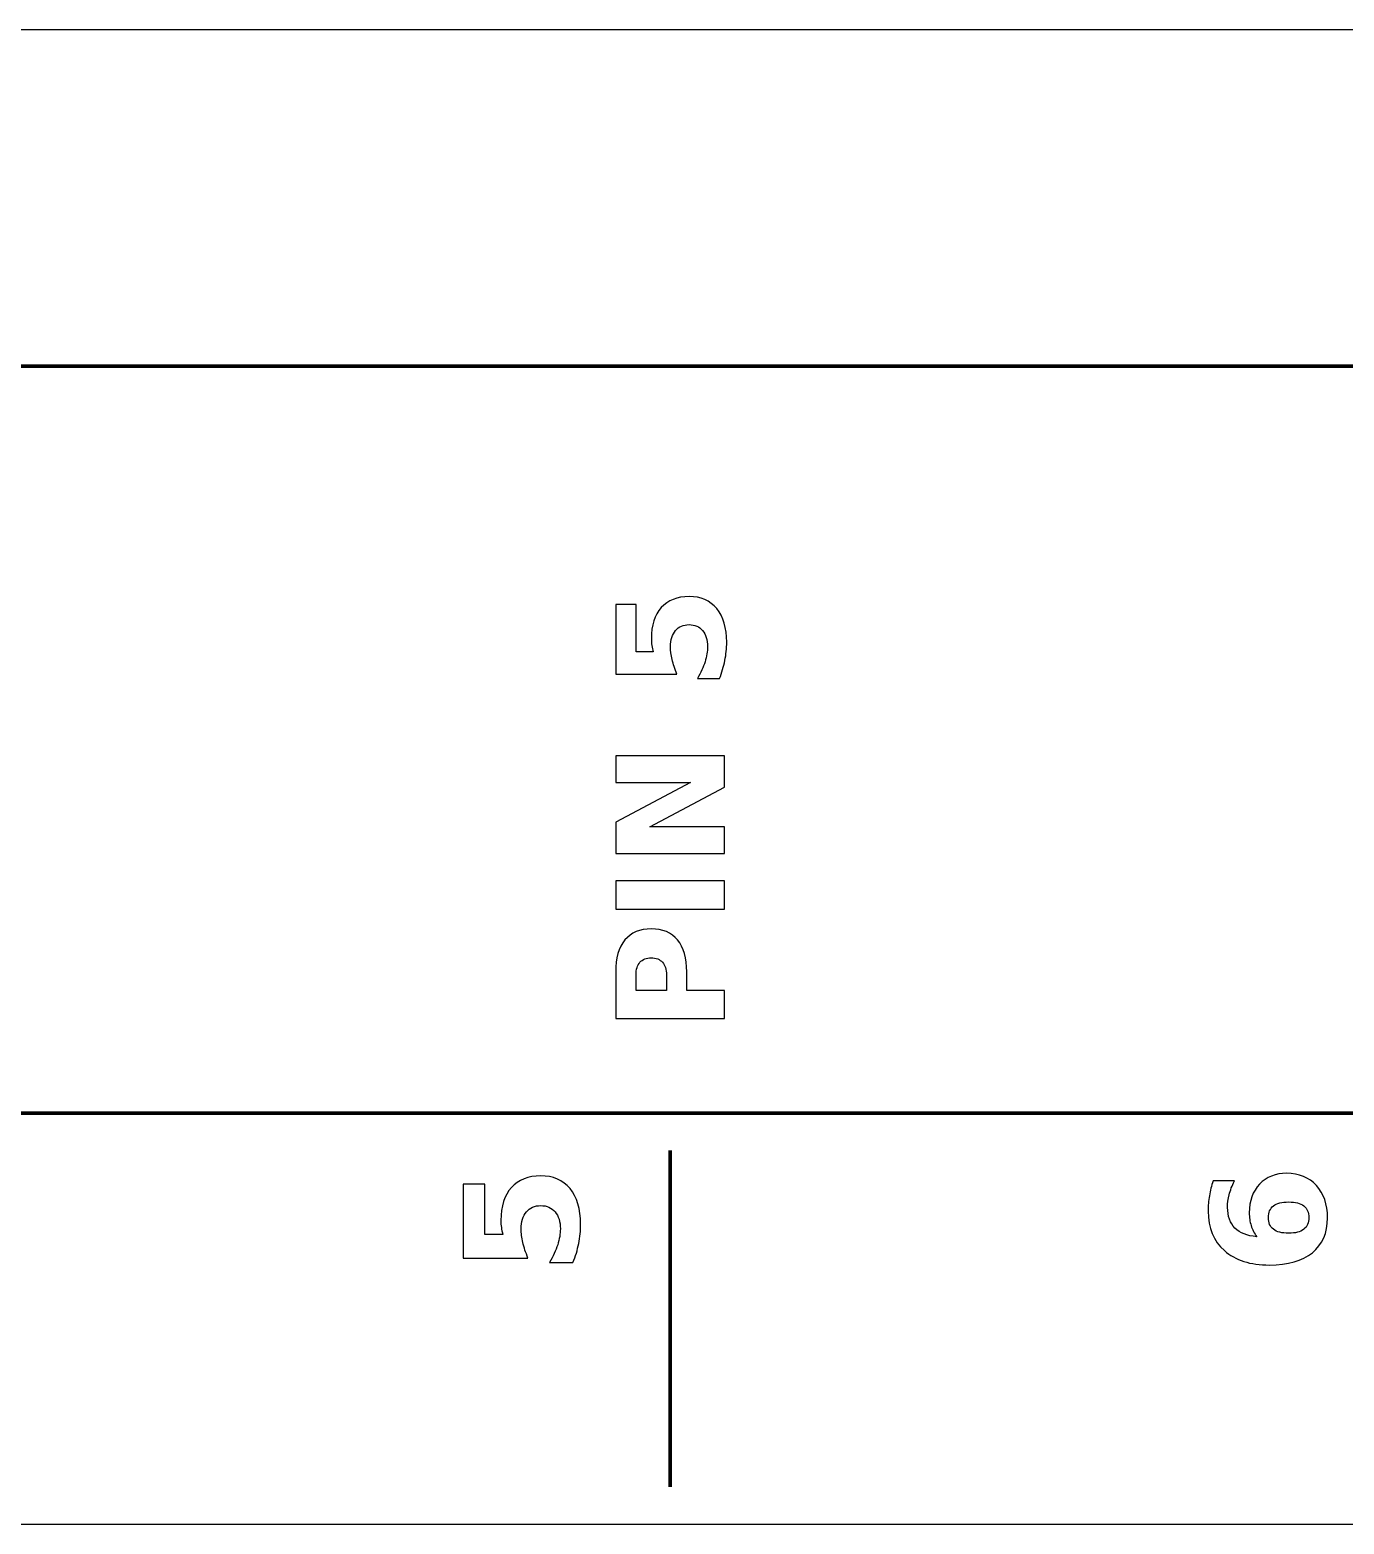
# Model space of a CAD drawing. Header units: centimetres. Extents: x -17.5 to -3.5, y -15.8 to -13.8.
# Drawn here: x -13.895 to -12.135, y -15.85 to -13.85 of the extents above; entities that cross this region are included whole.
import ezdxf

# ---------------------------------------------------------------- set-up
doc = ezdxf.new("R2010")
doc.units = ezdxf.units.CM
doc.header["$MEASUREMENT"] = 0
doc.layers.add('Layer 1', color=7, linetype='Continuous')

msp = doc.modelspace()

# ---------------------------------------------------------------- linework, layer by layer
at = {"layer": 'Layer 1', "color": 7}
msp.add_open_spline([(-17.5, -13.85), (-17.5, -13.85), (-3.5, -13.85), (-3.5, -13.85), (-3.5, -13.85), (-3.5, -13.85), (-3.5, -15.85), (-3.5, -15.85), (-3.5, -15.85), (-3.5, -15.85), (-17.5, -15.85), (-17.5, -15.85), (-17.5, -15.85), (-17.5, -15.85), (-17.5, -13.85), (-17.5, -13.85)], degree=3, knots=[0, 0, 0, 0, 0.25, 0.25, 0.25, 0.25, 0.5, 0.5, 0.5, 0.5, 0.75, 0.75, 0.75, 0.75, 1, 1, 1, 1], dxfattribs=at)
at = {"layer": 'Layer 1', "color": 250, "lineweight": 100}
msp.add_open_spline([(-17.30001, -15.3), (-17.30001, -15.3), (-17.30001, -14.3), (-17.30001, -14.3), (-17.30001, -14.3), (-17.30001, -14.3), (-3.70001, -14.3), (-3.70001, -14.3), (-3.70001, -14.3), (-3.70001, -14.3), (-3.70001, -15.3), (-3.70001, -15.3), (-3.70001, -15.3), (-3.70001, -15.3), (-17.30001, -15.3), (-17.30001, -15.3)], degree=3, knots=[0, 0, 0, 0, 0.25, 0.25, 0.25, 0.25, 0.5, 0.5, 0.5, 0.5, 0.75, 0.75, 0.75, 0.75, 1, 1, 1, 1], dxfattribs=at)
at = {"layer": 'Layer 1', "color": 250}
for points, knots in [([(-13.1104, -14.7125), (-13.1104, -14.7125), (-13.1104, -14.61903), (-13.1104, -14.61903), (-13.1104, -14.61903), (-13.1104, -14.61903), (-13.08277, -14.61903), (-13.08277, -14.61903), (-13.08277, -14.61903), (-13.08277, -14.61903), (-13.08277, -14.68253), (-13.08277, -14.68253), (-13.08277, -14.68253), (-13.08277, -14.68253), (-13.0602, -14.68253), (-13.0602, -14.68253), (-13.0602, -14.68253), (-13.06097, -14.67967), (-13.06157, -14.6768), (-13.062, -14.6739), (-13.062, -14.6739), (-13.06243, -14.671), (-13.06263, -14.66797), (-13.06263, -14.66487), (-13.06263, -14.66487), (-13.06263, -14.64707), (-13.0582, -14.63323), (-13.0493, -14.62333), (-13.0493, -14.62333), (-13.04043, -14.61343), (-13.02803, -14.6085), (-13.01217, -14.6085), (-13.01217, -14.6085), (-12.9964, -14.6085), (-12.98407, -14.6139), (-12.97513, -14.62467), (-12.97513, -14.62467), (-12.96623, -14.63543), (-12.96177, -14.6504), (-12.96177, -14.66953), (-12.96177, -14.66953), (-12.96177, -14.6778), (-12.96257, -14.686), (-12.96417, -14.6941), (-12.96417, -14.6941), (-12.96577, -14.7022), (-12.96817, -14.71027), (-12.97143, -14.71827), (-12.97143, -14.71827), (-12.97143, -14.71827), (-13.00103, -14.71827), (-13.00103, -14.71827), (-13.00103, -14.71827), (-12.99647, -14.71033), (-12.99307, -14.7028), (-12.99077, -14.69567), (-12.99077, -14.69567), (-12.9885, -14.68853), (-12.98737, -14.6818), (-12.98737, -14.6755), (-12.98737, -14.6755), (-12.98737, -14.66637), (-12.9896, -14.6592), (-12.99407, -14.65397), (-12.99407, -14.65397), (-12.9985, -14.64873), (-13.00453, -14.6461), (-13.01213, -14.6461), (-13.01213, -14.6461), (-13.01983, -14.6461), (-13.02587, -14.64873), (-13.0303, -14.65397), (-13.0303, -14.65397), (-13.03473, -14.6592), (-13.03693, -14.66637), (-13.03693, -14.6755), (-13.03693, -14.6755), (-13.03693, -14.6809), (-13.03623, -14.68667), (-13.03483, -14.69277), (-13.03483, -14.69277), (-13.03343, -14.6989), (-13.03127, -14.70547), (-13.02833, -14.7125), (-13.02833, -14.7125), (-13.02833, -14.7125), (-13.1104, -14.7125), (-13.1104, -14.7125)], [0, 0, 0, 0, 0.0454545, 0.0454545, 0.0454545, 0.0454545, 0.0909091, 0.0909091, 0.0909091, 0.0909091, 0.1363636, 0.1363636, 0.1363636, 0.1363636, 0.1818182, 0.1818182, 0.1818182, 0.1818182, 0.2272727, 0.2272727, 0.2272727, 0.2272727, 0.2727273, 0.2727273, 0.2727273, 0.2727273, 0.3181818, 0.3181818, 0.3181818, 0.3181818, 0.3636364, 0.3636364, 0.3636364, 0.3636364, 0.4090909, 0.4090909, 0.4090909, 0.4090909, 0.4545455, 0.4545455, 0.4545455, 0.4545455, 0.5, 0.5, 0.5, 0.5, 0.5454545, 0.5454545, 0.5454545, 0.5454545, 0.5909091, 0.5909091, 0.5909091, 0.5909091, 0.6363636, 0.6363636, 0.6363636, 0.6363636, 0.6818182, 0.6818182, 0.6818182, 0.6818182, 0.7272727, 0.7272727, 0.7272727, 0.7272727, 0.7727273, 0.7727273, 0.7727273, 0.7727273, 0.8181818, 0.8181818, 0.8181818, 0.8181818, 0.8636364, 0.8636364, 0.8636364, 0.8636364, 0.9090909, 0.9090909, 0.9090909, 0.9090909, 0.9545455, 0.9545455, 0.9545455, 0.9545455, 1, 1, 1, 1]), ([(-13.1104, -14.95233), (-13.1104, -14.95233), (-13.1104, -14.91033), (-13.1104, -14.91033), (-13.1104, -14.91033), (-13.1104, -14.91033), (-13.0104, -14.8573), (-13.0104, -14.8573), (-13.0104, -14.8573), (-13.0104, -14.8573), (-13.1104, -14.8573), (-13.1104, -14.8573), (-13.1104, -14.8573), (-13.1104, -14.8573), (-13.1104, -14.82167), (-13.1104, -14.82167), (-13.1104, -14.82167), (-13.1104, -14.82167), (-12.9646, -14.82167), (-12.9646, -14.82167), (-12.9646, -14.82167), (-12.9646, -14.82167), (-12.9646, -14.86367), (-12.9646, -14.86367), (-12.9646, -14.86367), (-12.9646, -14.86367), (-13.0646, -14.9167), (-13.0646, -14.9167), (-13.0646, -14.9167), (-13.0646, -14.9167), (-12.9646, -14.9167), (-12.9646, -14.9167), (-12.9646, -14.9167), (-12.9646, -14.9167), (-12.9646, -14.95233), (-12.9646, -14.95233), (-12.9646, -14.95233), (-12.9646, -14.95233), (-13.1104, -14.95233), (-13.1104, -14.95233)], [0, 0, 0, 0, 0.1, 0.1, 0.1, 0.1, 0.2, 0.2, 0.2, 0.2, 0.3, 0.3, 0.3, 0.3, 0.4, 0.4, 0.4, 0.4, 0.5, 0.5, 0.5, 0.5, 0.6, 0.6, 0.6, 0.6, 0.7, 0.7, 0.7, 0.7, 0.8, 0.8, 0.8, 0.8, 0.9, 0.9, 0.9, 0.9, 1, 1, 1, 1]), ([(-13.1104, -15.02673), (-13.1104, -15.02673), (-13.1104, -14.98913), (-13.1104, -14.98913), (-13.1104, -14.98913), (-13.1104, -14.98913), (-12.9646, -14.98913), (-12.9646, -14.98913), (-12.9646, -14.98913), (-12.9646, -14.98913), (-12.9646, -15.02673), (-12.9646, -15.02673), (-12.9646, -15.02673), (-12.9646, -15.02673), (-13.1104, -15.02673), (-13.1104, -15.02673)], [0, 0, 0, 0, 0.25, 0.25, 0.25, 0.25, 0.5, 0.5, 0.5, 0.5, 0.75, 0.75, 0.75, 0.75, 1, 1, 1, 1]), ([(-13.1104, -15.1733), (-13.1104, -15.1733), (-13.1104, -15.1109), (-13.1104, -15.1109), (-13.1104, -15.1109), (-13.1104, -15.09234), (-13.10627, -15.0781), (-13.09803, -15.06817), (-13.09803, -15.06817), (-13.0898, -15.05824), (-13.07807, -15.05327), (-13.06283, -15.05327), (-13.06283, -15.05327), (-13.04757, -15.05327), (-13.0358, -15.05824), (-13.02757, -15.06817), (-13.02757, -15.06817), (-13.01933, -15.0781), (-13.0152, -15.09234), (-13.0152, -15.1109), (-13.0152, -15.1109), (-13.0152, -15.1109), (-13.0152, -15.1357), (-13.0152, -15.1357), (-13.0152, -15.1357), (-13.0152, -15.1357), (-12.9646, -15.1357), (-12.9646, -15.1357), (-12.9646, -15.1357), (-12.9646, -15.1357), (-12.9646, -15.1733), (-12.9646, -15.1733), (-12.9646, -15.1733), (-12.9646, -15.1733), (-13.1104, -15.1733), (-13.1104, -15.1733)], [0, 0, 0, 0, 0.1111111, 0.1111111, 0.1111111, 0.1111111, 0.2222222, 0.2222222, 0.2222222, 0.2222222, 0.3333333, 0.3333333, 0.3333333, 0.3333333, 0.4444444, 0.4444444, 0.4444444, 0.4444444, 0.5555556, 0.5555556, 0.5555556, 0.5555556, 0.6666667, 0.6666667, 0.6666667, 0.6666667, 0.7777778, 0.7777778, 0.7777778, 0.7777778, 0.8888889, 0.8888889, 0.8888889, 0.8888889, 1, 1, 1, 1]), ([(-13.08317, -15.1357), (-13.08317, -15.1357), (-13.04243, -15.1357), (-13.04243, -15.1357), (-13.04243, -15.1357), (-13.04243, -15.1357), (-13.04243, -15.1149), (-13.04243, -15.1149), (-13.04243, -15.1149), (-13.04243, -15.1076), (-13.0442, -15.10197), (-13.04777, -15.098), (-13.04777, -15.098), (-13.0513, -15.09404), (-13.05633, -15.09204), (-13.06283, -15.09204), (-13.06283, -15.09204), (-13.06937, -15.09204), (-13.07437, -15.09404), (-13.0779, -15.098), (-13.0779, -15.098), (-13.0814, -15.10197), (-13.08317, -15.1076), (-13.08317, -15.1149), (-13.08317, -15.1149), (-13.08317, -15.1149), (-13.08317, -15.1357), (-13.08317, -15.1357)], [0, 0, 0, 0, 0.1428571, 0.1428571, 0.1428571, 0.1428571, 0.2857143, 0.2857143, 0.2857143, 0.2857143, 0.4285714, 0.4285714, 0.4285714, 0.4285714, 0.5714286, 0.5714286, 0.5714286, 0.5714286, 0.7142857, 0.7142857, 0.7142857, 0.7142857, 0.8571429, 0.8571429, 0.8571429, 0.8571429, 1, 1, 1, 1]), ([(-13.31467, -15.49391), (-13.31467, -15.49391), (-13.31467, -15.39499), (-13.31467, -15.39499), (-13.31467, -15.39499), (-13.31467, -15.39499), (-13.28542, -15.39499), (-13.28542, -15.39499), (-13.28542, -15.39499), (-13.28542, -15.39499), (-13.28542, -15.4622), (-13.28542, -15.4622), (-13.28542, -15.4622), (-13.28542, -15.4622), (-13.26154, -15.4622), (-13.26154, -15.4622), (-13.26154, -15.4622), (-13.26235, -15.45916), (-13.26298, -15.45613), (-13.26344, -15.45306), (-13.26344, -15.45306), (-13.2639, -15.44999), (-13.26411, -15.44678), (-13.26411, -15.4435), (-13.26411, -15.4435), (-13.26411, -15.42466), (-13.25942, -15.41002), (-13.25, -15.39954), (-13.25, -15.39954), (-13.24062, -15.38907), (-13.22749, -15.38384), (-13.2107, -15.38384), (-13.2107, -15.38384), (-13.19402, -15.38384), (-13.18096, -15.38956), (-13.17151, -15.40095), (-13.17151, -15.40095), (-13.16209, -15.41235), (-13.15736, -15.42819), (-13.15736, -15.44844), (-13.15736, -15.44844), (-13.15736, -15.45719), (-13.15821, -15.46587), (-13.1599, -15.47444), (-13.1599, -15.47444), (-13.16159, -15.48301), (-13.16413, -15.49155), (-13.16759, -15.50002), (-13.16759, -15.50002), (-13.16759, -15.50002), (-13.19892, -15.50002), (-13.19892, -15.50002), (-13.19892, -15.50002), (-13.19409, -15.49162), (-13.19049, -15.48365), (-13.18805, -15.4761), (-13.18805, -15.4761), (-13.18565, -15.46855), (-13.18446, -15.46142), (-13.18446, -15.45475), (-13.18446, -15.45475), (-13.18446, -15.44509), (-13.18682, -15.4375), (-13.19155, -15.43196), (-13.19155, -15.43196), (-13.19624, -15.42643), (-13.20262, -15.42364), (-13.21067, -15.42364), (-13.21067, -15.42364), (-13.21882, -15.42364), (-13.2252, -15.42643), (-13.22989, -15.43196), (-13.22989, -15.43196), (-13.23459, -15.4375), (-13.23691, -15.44509), (-13.23691, -15.45475), (-13.23691, -15.45475), (-13.23691, -15.46047), (-13.23617, -15.46657), (-13.23469, -15.47303), (-13.23469, -15.47303), (-13.23321, -15.47952), (-13.23092, -15.48647), (-13.22781, -15.49391), (-13.22781, -15.49391), (-13.22781, -15.49391), (-13.31467, -15.49391), (-13.31467, -15.49391)], [0, 0, 0, 0, 0.0454545, 0.0454545, 0.0454545, 0.0454545, 0.0909091, 0.0909091, 0.0909091, 0.0909091, 0.1363636, 0.1363636, 0.1363636, 0.1363636, 0.1818182, 0.1818182, 0.1818182, 0.1818182, 0.2272727, 0.2272727, 0.2272727, 0.2272727, 0.2727273, 0.2727273, 0.2727273, 0.2727273, 0.3181818, 0.3181818, 0.3181818, 0.3181818, 0.3636364, 0.3636364, 0.3636364, 0.3636364, 0.4090909, 0.4090909, 0.4090909, 0.4090909, 0.4545455, 0.4545455, 0.4545455, 0.4545455, 0.5, 0.5, 0.5, 0.5, 0.5454545, 0.5454545, 0.5454545, 0.5454545, 0.5909091, 0.5909091, 0.5909091, 0.5909091, 0.6363636, 0.6363636, 0.6363636, 0.6363636, 0.6818182, 0.6818182, 0.6818182, 0.6818182, 0.7272727, 0.7272727, 0.7272727, 0.7272727, 0.7727273, 0.7727273, 0.7727273, 0.7727273, 0.8181818, 0.8181818, 0.8181818, 0.8181818, 0.8636364, 0.8636364, 0.8636364, 0.8636364, 0.9090909, 0.9090909, 0.9090909, 0.9090909, 0.9545455, 0.9545455, 0.9545455, 0.9545455, 1, 1, 1, 1]), ([(-12.31065, -15.39058), (-12.31065, -15.39058), (-12.28211, -15.39058), (-12.28211, -15.39058), (-12.28211, -15.39058), (-12.28521, -15.39714), (-12.2875, -15.40328), (-12.28898, -15.40907), (-12.28898, -15.40907), (-12.29047, -15.41485), (-12.29121, -15.42053), (-12.29121, -15.42604), (-12.29121, -15.42604), (-12.29121, -15.43789), (-12.28793, -15.4471), (-12.28133, -15.45373), (-12.28133, -15.45373), (-12.27477, -15.46033), (-12.265, -15.46421), (-12.25205, -15.4653), (-12.25205, -15.4653), (-12.2554, -15.46075), (-12.25794, -15.45581), (-12.25963, -15.45052), (-12.25963, -15.45052), (-12.26133, -15.44523), (-12.26217, -15.43944), (-12.26217, -15.43316), (-12.26217, -15.43316), (-12.26217, -15.41739), (-12.25755, -15.40466), (-12.24831, -15.39499), (-12.24831, -15.39499), (-12.2391, -15.38529), (-12.227, -15.38046), (-12.21204, -15.38046), (-12.21204, -15.38046), (-12.1955, -15.38046), (-12.18227, -15.38586), (-12.17228, -15.39669), (-12.17228, -15.39669), (-12.16234, -15.40748), (-12.15736, -15.42202), (-12.15736, -15.44018), (-12.15736, -15.44018), (-12.15736, -15.46022), (-12.16413, -15.47574), (-12.17768, -15.48675), (-12.17768, -15.48675), (-12.19119, -15.49772), (-12.21042, -15.50323), (-12.23529, -15.50323), (-12.23529, -15.50323), (-12.26076, -15.50323), (-12.2808, -15.49681), (-12.29537, -15.48396), (-12.29537, -15.48396), (-12.30994, -15.47109), (-12.31724, -15.45348), (-12.31724, -15.43108), (-12.31724, -15.43108), (-12.31724, -15.42399), (-12.31668, -15.41711), (-12.31558, -15.41041), (-12.31558, -15.41041), (-12.31449, -15.40374), (-12.31283, -15.39714), (-12.31065, -15.39058)], [0, 0, 0, 0, 0.0588235, 0.0588235, 0.0588235, 0.0588235, 0.1176471, 0.1176471, 0.1176471, 0.1176471, 0.1764706, 0.1764706, 0.1764706, 0.1764706, 0.2352941, 0.2352941, 0.2352941, 0.2352941, 0.2941176, 0.2941176, 0.2941176, 0.2941176, 0.3529412, 0.3529412, 0.3529412, 0.3529412, 0.4117647, 0.4117647, 0.4117647, 0.4117647, 0.4705882, 0.4705882, 0.4705882, 0.4705882, 0.5294118, 0.5294118, 0.5294118, 0.5294118, 0.5882353, 0.5882353, 0.5882353, 0.5882353, 0.6470588, 0.6470588, 0.6470588, 0.6470588, 0.7058824, 0.7058824, 0.7058824, 0.7058824, 0.7647059, 0.7647059, 0.7647059, 0.7647059, 0.8235294, 0.8235294, 0.8235294, 0.8235294, 0.8823529, 0.8823529, 0.8823529, 0.8823529, 0.9411765, 0.9411765, 0.9411765, 0.9411765, 1, 1, 1, 1]), ([(-12.23653, -15.43976), (-12.23653, -15.44675), (-12.23427, -15.45197), (-12.22975, -15.45542), (-12.22975, -15.45542), (-12.22524, -15.45892), (-12.21846, -15.46065), (-12.20943, -15.46065), (-12.20943, -15.46065), (-12.20044, -15.46065), (-12.19366, -15.45892), (-12.18915, -15.45542), (-12.18915, -15.45542), (-12.18463, -15.45197), (-12.18237, -15.44675), (-12.18237, -15.43976), (-12.18237, -15.43976), (-12.18237, -15.43274), (-12.18463, -15.42748), (-12.18915, -15.42403), (-12.18915, -15.42403), (-12.19366, -15.42053), (-12.20044, -15.41881), (-12.20943, -15.41881), (-12.20943, -15.41881), (-12.21846, -15.41881), (-12.22524, -15.42053), (-12.22975, -15.42403), (-12.22975, -15.42403), (-12.23427, -15.42748), (-12.23653, -15.43274), (-12.23653, -15.43976)], [0, 0, 0, 0, 0.125, 0.125, 0.125, 0.125, 0.25, 0.25, 0.25, 0.25, 0.375, 0.375, 0.375, 0.375, 0.5, 0.5, 0.5, 0.5, 0.625, 0.625, 0.625, 0.625, 0.75, 0.75, 0.75, 0.75, 0.875, 0.875, 0.875, 0.875, 1, 1, 1, 1])]:
    msp.add_open_spline(points, degree=3, knots=knots, dxfattribs=at)
at = {"layer": 'Layer 1', "color": 250, "lineweight": 106}
msp.add_open_spline([(-13.0375, -15.8), (-13.0375, -15.8), (-13.03752, -15.35001), (-13.03752, -15.35001)], degree=3, dxfattribs=at)

doc.saveas('drawing.dxf')
